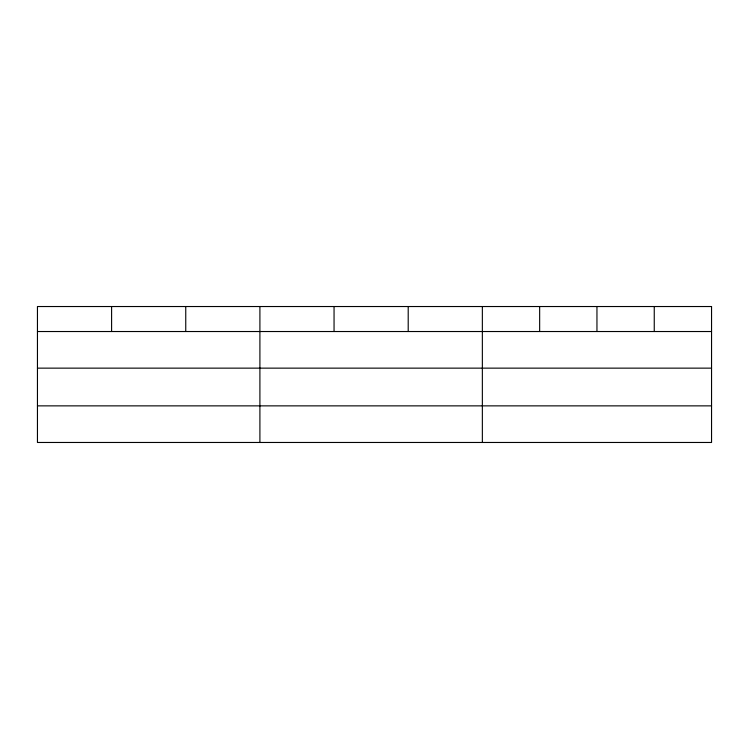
<?xml version="1.0" encoding="UTF-8"?>
<svg xmlns="http://www.w3.org/2000/svg" width="749" height="749" viewBox="0 0 749 749"><rect width="100%" height="100%" fill="white"/><g stroke="black" fill="none" stroke-linecap="round" stroke-linejoin="round"><path stroke-width="1.12" d="M37.45 331.526L711.55 331.526M37.45 368.143L711.55 368.143M37.45 405.864L711.55 405.864M654.251 306.528L654.251 331.526M596.953 306.528L596.953 331.526M539.654 306.528L539.654 331.526M482.356 306.528L482.356 442.472M408.205 306.528L408.205 331.526M334.054 306.528L334.054 331.526M259.903 306.528L259.903 442.472M185.752 306.528L185.752 331.526M111.601 306.528L111.601 331.526M711.55 306.528L37.45 306.528L37.45 442.472L711.55 442.472L711.55 306.528"/></g></svg>
